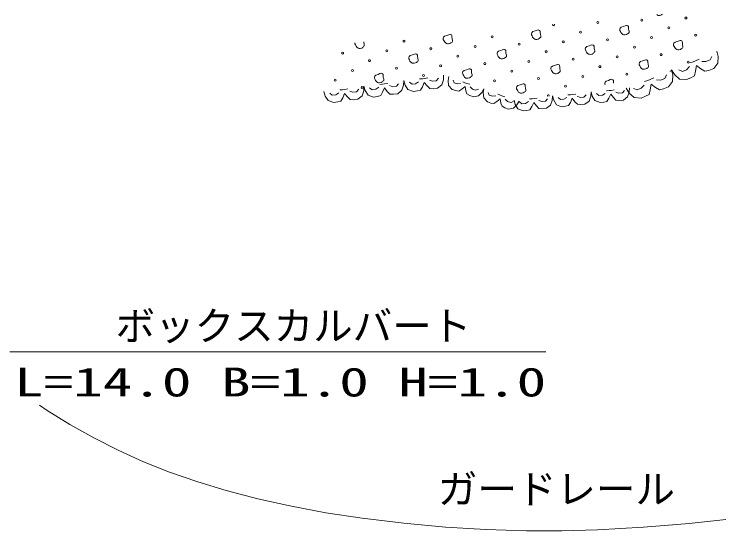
# Model space of a CAD drawing. Units: millimetres, scale not verified. Extents: x 69658 to 709658, y 3642 to 363642.
# Drawn here: x 175392 to 211058, y 287561 to 313700 of the extents above; entities that cross this region are included whole.
import ezdxf
from ezdxf.enums import TextEntityAlignment as Align

# ---------------------------------------------------------------- set-up
doc = ezdxf.new("R2010")
doc.units = ezdxf.units.MM
doc.header["$LTSCALE"] = 1000
doc.layers.add('S-BGD', color=1, linetype='Continuous', lineweight=13)
doc.layers.add('S-BGD-HTXT', color=6, linetype='Continuous', lineweight=13)
doc.styles.add('ＭＳ ゴシック', font='')
doc.styles.get('ＭＳ ゴシック').set_extended_font_data('MS Gothic')

msp = doc.modelspace()

# ---------------------------------------------------------------- linework, layer by layer
at = {"layer": 'S-BGD'}
for p, q in [((207945, 313647), (207910, 313673)), ((207991, 313634), (207945, 313647)), ((208048, 313632), (207991, 313634)), ((208124, 313650), (208048, 313632)), ((208173, 313682), (208124, 313650)), ((208198, 313700), (208173, 313682)), ((201589, 312759), (201647, 312813)), ((201647, 312813), (201760, 312848)), ((201760, 312848), (201854, 312883)), ((201854, 312883), (201908, 312900)), ((201908, 312900), (201947, 312894)), ((201947, 312894), (201985, 312878)), ((201985, 312878), (202015, 312842)), ((202015, 312842), (202017, 312760)), ((206040, 312931), (206055, 312987)), ((206042, 312877), (206040, 312931)), ((206071, 312820), (206042, 312877)), ((206055, 312987), (206113, 313041)), ((206099, 312766), (206071, 312820)), ((206113, 313041), (206227, 313075)), ((206227, 313075), (206321, 313110)), ((206321, 313110), (206375, 313127)), ((206375, 313127), (206413, 313121)), ((206413, 313121), (206451, 313105)), ((206451, 313105), (206482, 313069)), ((206482, 313069), (206484, 312987)), ((206484, 312987), (206489, 312928)), ((206489, 312928), (206499, 312883)), ((206499, 312883), (206514, 312841)), ((206514, 312841), (206513, 312796)), ((197107, 312477), (197123, 312532)), ((197109, 312423), (197107, 312477)), ((197123, 312532), (197180, 312586)), ((197180, 312586), (197294, 312621)), ((197294, 312621), (197388, 312656)), ((197388, 312656), (197442, 312673)), ((197442, 312673), (197480, 312666)), ((197480, 312666), (197519, 312651)), ((197519, 312651), (197549, 312615)), ((197549, 312615), (197551, 312533)), ((197551, 312533), (197557, 312474)), ((197557, 312474), (197566, 312429)), ((201574, 312704), (201589, 312759)), ((201575, 312650), (201574, 312704)), ((201605, 312593), (201575, 312650)), ((201633, 312538), (201605, 312593)), ((201675, 312484), (201633, 312538)), ((201738, 312435), (201675, 312484)), ((201965, 312471), (201916, 312439)), ((201995, 312492), (201965, 312471)), ((202023, 312513), (201995, 312492)), ((202017, 312760), (202023, 312701)), ((202023, 312701), (202032, 312656)), ((202043, 312541), (202023, 312513)), ((202032, 312656), (202048, 312614)), ((202047, 312569), (202043, 312541)), ((202048, 312614), (202047, 312569)), ((206141, 312711), (206099, 312766)), ((206204, 312662), (206141, 312711)), ((206250, 312650), (206204, 312662)), ((206306, 312648), (206250, 312650)), ((206383, 312666), (206306, 312648)), ((206432, 312698), (206383, 312666)), ((206461, 312719), (206432, 312698)), ((206489, 312740), (206461, 312719)), ((206510, 312768), (206489, 312740)), ((206513, 312796), (206510, 312768)), ((192643, 312196), (192641, 312250)), ((192672, 312139), (192643, 312196)), ((192700, 312084), (192672, 312139)), ((193086, 312292), (193090, 312247)), ((193090, 312247), (193100, 312202)), ((193111, 312087), (193090, 312059)), ((193100, 312202), (193115, 312160)), ((193114, 312114), (193111, 312087)), ((193115, 312160), (193114, 312114)), ((197139, 312366), (197109, 312423)), ((197166, 312311), (197139, 312366)), ((197208, 312257), (197166, 312311)), ((197271, 312208), (197208, 312257)), ((197317, 312195), (197271, 312208)), ((197374, 312194), (197317, 312195)), ((197450, 312212), (197374, 312194)), ((197499, 312244), (197450, 312212)), ((197528, 312265), (197499, 312244)), ((197556, 312286), (197528, 312265)), ((197577, 312314), (197556, 312286)), ((197566, 312429), (197582, 312387)), ((197581, 312341), (197577, 312314)), ((197582, 312387), (197581, 312341)), ((201783, 312423), (201738, 312435)), ((201840, 312421), (201783, 312423)), ((201916, 312439), (201840, 312421)), ((204372, 312056), (204485, 312091)), ((204485, 312091), (204579, 312126)), ((204579, 312126), (204634, 312143)), ((204634, 312143), (204672, 312137)), ((204672, 312137), (204710, 312121)), ((204710, 312121), (204741, 312085)), ((208765, 312174), (208781, 312230)), ((208767, 312120), (208765, 312174)), ((208797, 312063), (208767, 312120)), ((208781, 312230), (208838, 312284)), ((208838, 312284), (208952, 312318)), ((208952, 312318), (209046, 312353)), ((209046, 312353), (209100, 312370)), ((209100, 312370), (209138, 312364)), ((209138, 312364), (209177, 312348)), ((209177, 312348), (209207, 312312)), ((209207, 312312), (209209, 312230)), ((209209, 312230), (209215, 312171)), ((209215, 312171), (209224, 312126)), ((209224, 312126), (209240, 312084)), ((192742, 312030), (192700, 312084)), ((192805, 311981), (192742, 312030)), ((192851, 311968), (192805, 311981)), ((192907, 311967), (192851, 311968)), ((192984, 311985), (192907, 311967)), ((193033, 312016), (192984, 311985)), ((193062, 312038), (193033, 312016)), ((193090, 312059), (193062, 312038)), ((199832, 311720), (199848, 311775)), ((199848, 311775), (199906, 311829)), ((199906, 311829), (200019, 311864)), ((200019, 311864), (200113, 311899)), ((200113, 311899), (200167, 311916)), ((200167, 311916), (200205, 311909)), ((200205, 311909), (200244, 311894)), ((200244, 311894), (200274, 311858)), ((200274, 311858), (200276, 311776)), ((200276, 311776), (200282, 311717)), ((204299, 311947), (204314, 312002)), ((204301, 311893), (204299, 311947)), ((204330, 311836), (204301, 311893)), ((204314, 312002), (204372, 312056)), ((204358, 311781), (204330, 311836)), ((204400, 311727), (204358, 311781)), ((204720, 311735), (204691, 311714)), ((204748, 311756), (204720, 311735)), ((204741, 312085), (204742, 312003)), ((204742, 312003), (204748, 311944)), ((204748, 311944), (204758, 311899)), ((204769, 311784), (204748, 311756)), ((204758, 311899), (204773, 311857)), ((204772, 311812), (204769, 311784)), ((204773, 311857), (204772, 311812)), ((208824, 312009), (208797, 312063)), ((208866, 311954), (208824, 312009)), ((208929, 311905), (208866, 311954)), ((208975, 311893), (208929, 311905)), ((209032, 311891), (208975, 311893)), ((209108, 311909), (209032, 311891)), ((209157, 311941), (209108, 311909)), ((209186, 311962), (209157, 311941)), ((209214, 311983), (209186, 311962)), ((209235, 312011), (209214, 311983)), ((209239, 312039), (209235, 312011)), ((209240, 312084), (209239, 312039)), ((210962, 311825), (211028, 311551)), ((195366, 311493), (195381, 311548)), ((195368, 311439), (195366, 311493)), ((195397, 311382), (195368, 311439)), ((195381, 311548), (195439, 311602)), ((195425, 311327), (195397, 311382)), ((195439, 311602), (195553, 311637)), ((195553, 311637), (195647, 311672)), ((195647, 311672), (195701, 311689)), ((195701, 311689), (195739, 311682)), ((195739, 311682), (195778, 311667)), ((195778, 311667), (195808, 311631)), ((195808, 311631), (195810, 311549)), ((195810, 311549), (195815, 311490)), ((195815, 311490), (195825, 311445)), ((195825, 311445), (195840, 311403)), ((195840, 311403), (195840, 311357)), ((199834, 311666), (199832, 311720)), ((199864, 311609), (199834, 311666)), ((199891, 311554), (199864, 311609)), ((199933, 311500), (199891, 311554)), ((199996, 311451), (199933, 311500)), ((200042, 311438), (199996, 311451)), ((200099, 311437), (200042, 311438)), ((200175, 311455), (200099, 311437)), ((200224, 311487), (200175, 311455)), ((200254, 311508), (200224, 311487)), ((200281, 311529), (200254, 311508)), ((200302, 311557), (200281, 311529)), ((200282, 311717), (200291, 311672)), ((200291, 311672), (200307, 311630)), ((200306, 311584), (200302, 311557)), ((200307, 311630), (200306, 311584)), ((204463, 311678), (204400, 311727)), ((204509, 311666), (204463, 311678)), ((204565, 311664), (204509, 311666)), ((204642, 311682), (204565, 311664)), ((204691, 311714), (204642, 311682)), ((207305, 311369), (207359, 311386)), ((207359, 311386), (207397, 311380)), ((207397, 311380), (207436, 311364)), ((209871, 311332), (210058, 311415)), ((210402, 311295), (210614, 311382)), ((210614, 311382), (210709, 311561)), ((211028, 311551), (211000, 311225)), ((195467, 311273), (195425, 311327)), ((195530, 311224), (195467, 311273)), ((195576, 311211), (195530, 311224)), ((195633, 311210), (195576, 311211)), ((195709, 311228), (195633, 311210)), ((195758, 311259), (195709, 311228)), ((195787, 311281), (195758, 311259)), ((195815, 311302), (195787, 311281)), ((195836, 311330), (195815, 311302)), ((195840, 311357), (195836, 311330)), ((202558, 310963), (202573, 311018)), ((202573, 311018), (202631, 311072)), ((202631, 311072), (202744, 311107)), ((202744, 311107), (202838, 311142)), ((202838, 311142), (202892, 311159)), ((202892, 311159), (202931, 311152)), ((202931, 311152), (202969, 311137)), ((202969, 311137), (202999, 311101)), ((202999, 311101), (203001, 311019)), ((203001, 311019), (203007, 310960)), ((207024, 311190), (207039, 311245)), ((207026, 311136), (207024, 311190)), ((207055, 311079), (207026, 311136)), ((207039, 311245), (207097, 311299)), ((207083, 311024), (207055, 311079)), ((207125, 310970), (207083, 311024)), ((207097, 311299), (207211, 311334)), ((207211, 311334), (207305, 311369)), ((207436, 311364), (207466, 311328)), ((207466, 311328), (207468, 311246)), ((207468, 311246), (207473, 311187)), ((207473, 311187), (207483, 311142)), ((207494, 311027), (207473, 310999)), ((207483, 311142), (207498, 311100)), ((207498, 311055), (207494, 311027)), ((207498, 311100), (207498, 311055)), ((209423, 310888), (209572, 311049)), ((209591, 311231), (209751, 311283)), ((209751, 311283), (209871, 311332)), ((209920, 311098), (209876, 310812)), ((210149, 310930), (209920, 311098)), ((210195, 311310), (210402, 311295)), ((211000, 311225), (210802, 310956)), ((193812, 310653), (193906, 310688)), ((193906, 310688), (193960, 310705)), ((193960, 310705), (193998, 310698)), ((193998, 310698), (194036, 310682)), ((194036, 310682), (194067, 310647)), ((198091, 310736), (198107, 310791)), ((198093, 310682), (198091, 310736)), ((198123, 310625), (198093, 310682)), ((198107, 310791), (198164, 310845)), ((198164, 310845), (198278, 310880)), ((198278, 310880), (198372, 310915)), ((198372, 310915), (198426, 310932)), ((198426, 310932), (198464, 310925)), ((198464, 310925), (198503, 310910)), ((198503, 310910), (198533, 310874)), ((198533, 310874), (198535, 310792)), ((198535, 310792), (198541, 310733)), ((198541, 310733), (198550, 310687)), ((198550, 310687), (198566, 310646)), ((202560, 310909), (202558, 310963)), ((202589, 310852), (202560, 310909)), ((202617, 310797), (202589, 310852)), ((202659, 310743), (202617, 310797)), ((202722, 310694), (202659, 310743)), ((202767, 310681), (202722, 310694)), ((202824, 310680), (202767, 310681)), ((202900, 310698), (202824, 310680)), ((202949, 310730), (202900, 310698)), ((202979, 310751), (202949, 310730)), ((203007, 310772), (202979, 310751)), ((203007, 310960), (203016, 310915)), ((203027, 310800), (203007, 310772)), ((203016, 310915), (203032, 310873)), ((203031, 310827), (203027, 310800)), ((203032, 310873), (203031, 310827)), ((207188, 310921), (207125, 310970)), ((207234, 310909), (207188, 310921)), ((207291, 310907), (207234, 310909)), ((207367, 310925), (207291, 310907)), ((207416, 310957), (207367, 310925)), ((207445, 310978), (207416, 310957)), ((207473, 310999), (207445, 310978)), ((208812, 310645), (208667, 310886)), ((208667, 310886), (208732, 310612)), ((209036, 310883), (209217, 310803)), ((209217, 310803), (209423, 310888)), ((209876, 310812), (209817, 310580)), ((210344, 310815), (210149, 310930)), ((210555, 310855), (210344, 310815)), ((210802, 310956), (210555, 310855)), ((193625, 310509), (193640, 310564)), ((193627, 310455), (193625, 310509)), ((193656, 310397), (193627, 310455)), ((193640, 310564), (193698, 310618)), ((193684, 310343), (193656, 310397)), ((193726, 310289), (193684, 310343)), ((193698, 310618), (193812, 310653)), ((194074, 310318), (194046, 310297)), ((194067, 310647), (194069, 310565)), ((194069, 310565), (194074, 310506)), ((194074, 310506), (194084, 310460)), ((194095, 310346), (194074, 310318)), ((194084, 310460), (194099, 310418)), ((194098, 310373), (194095, 310346)), ((194099, 310418), (194098, 310373)), ((195108, 310334), (195104, 310102)), ((195175, 310112), (195108, 310334)), ((195913, 310419), (196051, 310428)), ((196051, 310428), (196157, 310443)), ((196157, 310443), (196322, 310471)), ((196410, 310359), (196572, 310305)), ((196572, 310305), (196758, 310330)), ((196758, 310330), (196870, 310454)), ((197121, 310381), (197033, 310127)), ((197125, 310612), (197121, 310381)), ((197356, 310340), (197395, 310550)), ((197381, 310086), (197356, 310340)), ((197603, 310362), (197665, 310226)), ((198150, 310570), (198123, 310625)), ((198192, 310516), (198150, 310570)), ((198255, 310467), (198192, 310516)), ((198301, 310454), (198255, 310467)), ((198358, 310453), (198301, 310454)), ((198434, 310471), (198358, 310453)), ((198483, 310502), (198434, 310471)), ((198512, 310524), (198483, 310502)), ((198540, 310545), (198512, 310524)), ((198561, 310573), (198540, 310545)), ((198565, 310600), (198561, 310573)), ((198566, 310646), (198565, 310600)), ((205298, 310261), (205356, 310315)), ((205356, 310315), (205469, 310350)), ((205469, 310350), (205564, 310385)), ((205564, 310385), (205618, 310402)), ((205618, 310402), (205656, 310395)), ((205656, 310395), (205694, 310380)), ((205694, 310380), (205725, 310344)), ((205725, 310344), (205726, 310262)), ((207295, 310292), (207455, 310344)), ((207455, 310344), (207575, 310393)), ((207575, 310393), (207762, 310476)), ((207899, 310371), (208107, 310356)), ((208107, 310356), (208319, 310443)), ((208319, 310443), (208413, 310622)), ((208732, 310612), (208705, 310286)), ((209059, 310417), (208812, 310645)), ((209413, 310388), (209059, 310417)), ((209643, 310482), (209413, 310388)), ((209817, 310580), (209643, 310482)), ((193091, 310056), (193087, 309824)), ((193157, 309834), (193091, 310056)), ((193384, 309978), (193511, 309877)), ((193692, 309902), (193843, 310000)), ((193789, 310240), (193726, 310289)), ((193835, 310227), (193789, 310240)), ((193891, 310226), (193835, 310227)), ((193968, 310244), (193891, 310226)), ((193896, 310141), (194034, 310150)), ((194017, 310275), (193968, 310244)), ((194046, 310297), (194017, 310275)), ((194034, 310150), (194139, 310165)), ((194131, 309968), (194037, 309750)), ((194279, 309788), (194131, 309968)), ((194139, 310165), (194305, 310193)), ((194392, 310081), (194554, 310026)), ((194554, 310026), (194741, 310052)), ((194741, 310052), (194852, 310175)), ((195104, 310102), (195016, 309849)), ((195325, 309881), (195175, 310112)), ((195401, 310256), (195528, 310156)), ((195528, 310156), (195710, 310181)), ((195710, 310181), (195861, 310279)), ((196055, 310028), (195960, 309855)), ((196148, 310246), (196055, 310028)), ((196296, 310066), (196148, 310246)), ((196427, 309935), (196296, 310066)), ((196820, 309954), (196604, 309924)), ((197033, 310127), (196820, 309954)), ((197566, 309891), (197381, 310086)), ((197665, 310226), (197824, 310169)), ((197824, 310169), (197990, 310186)), ((198212, 310038), (198042, 309898)), ((198092, 310279), (198209, 310228)), ((198209, 310228), (198302, 310195)), ((198257, 309827), (198212, 310038)), ((198302, 310195), (198450, 310148)), ((198474, 310020), (198584, 309906)), ((200817, 309979), (200832, 310034)), ((200818, 309925), (200817, 309979)), ((200832, 310034), (200890, 310088)), ((200890, 310088), (201003, 310123)), ((201003, 310123), (201097, 310158)), ((201097, 310158), (201151, 310175)), ((201151, 310175), (201190, 310168)), ((201190, 310168), (201228, 310152)), ((201228, 310152), (201258, 310117)), ((201258, 310117), (201260, 310035)), ((201260, 310035), (201266, 309976)), ((201266, 309976), (201275, 309930)), ((205283, 310206), (205298, 310261)), ((205285, 310152), (205283, 310206)), ((205301, 310120), (205285, 310152)), ((205726, 310262), (205732, 310208)), ((206517, 309705), (206371, 309947)), ((206536, 309976), (206525, 309753)), ((206921, 309864), (207128, 309949)), ((207128, 309949), (207276, 310110)), ((207624, 310159), (207581, 309873)), ((207854, 309991), (207624, 310159)), ((208048, 309876), (207854, 309991)), ((208506, 310017), (208260, 309916)), ((208705, 310286), (208506, 310017)), ((191140, 309556), (191073, 309778)), ((191367, 309700), (191494, 309599)), ((191494, 309599), (191675, 309624)), ((191675, 309624), (191826, 309722)), ((191879, 309863), (192016, 309872)), ((192016, 309872), (192122, 309886)), ((192113, 309690), (192020, 309471)), ((192261, 309510), (192113, 309690)), ((192122, 309886), (192288, 309914)), ((192375, 309803), (192537, 309748)), ((192537, 309748), (192723, 309774)), ((192723, 309774), (192835, 309897)), ((193087, 309824), (192998, 309570)), ((193307, 309603), (193157, 309834)), ((193583, 309507), (193307, 309603)), ((193511, 309877), (193692, 309902)), ((194037, 309750), (193943, 309577)), ((194410, 309657), (194279, 309788)), ((194586, 309645), (194410, 309657)), ((194803, 309675), (194586, 309645)), ((195016, 309849), (194803, 309675)), ((195600, 309785), (195325, 309881)), ((195802, 309813), (195600, 309785)), ((195960, 309855), (195802, 309813)), ((196604, 309924), (196427, 309935)), ((197744, 309829), (197566, 309891)), ((197892, 309796), (197744, 309829)), ((198042, 309898), (197892, 309796)), ((198309, 309664), (198257, 309827)), ((198449, 309580), (198309, 309664)), ((198584, 309906), (198748, 309848)), ((198748, 309848), (198892, 309902)), ((199067, 309735), (198887, 309565)), ((199169, 309924), (199067, 309735)), ((199130, 309714), (199169, 309924)), ((199155, 309460), (199130, 309714)), ((199377, 309736), (199438, 309600)), ((199438, 309600), (199598, 309543)), ((199866, 309653), (199983, 309602)), ((199983, 309602), (200076, 309569)), ((200848, 309868), (200818, 309925)), ((200876, 309813), (200848, 309868)), ((200918, 309759), (200876, 309813)), ((200981, 309710), (200918, 309759)), ((201026, 309697), (200981, 309710)), ((201083, 309696), (201026, 309697)), ((201159, 309714), (201083, 309696)), ((201208, 309745), (201159, 309714)), ((201238, 309767), (201208, 309745)), ((201266, 309788), (201238, 309767)), ((201286, 309816), (201266, 309788)), ((201275, 309930), (201291, 309889)), ((201290, 309843), (201286, 309816)), ((201291, 309889), (201290, 309843)), ((203417, 309617), (203549, 309622)), ((203549, 309622), (203652, 309633)), ((203652, 309633), (203812, 309655)), ((204227, 309507), (204337, 309622)), ((204588, 309768), (204577, 309545)), ((204645, 309552), (204588, 309768)), ((204868, 309684), (204987, 309584)), ((204987, 309584), (205162, 309602)), ((205162, 309602), (205310, 309692)), ((205365, 309826), (205497, 309830)), ((205585, 309653), (205489, 309445)), ((205497, 309830), (205599, 309841)), ((205722, 309475), (205585, 309653)), ((205599, 309841), (205760, 309864)), ((205840, 309754), (205994, 309697)), ((205994, 309697), (206174, 309716)), ((206174, 309716), (206285, 309831)), ((206525, 309753), (206433, 309512)), ((206764, 309478), (206517, 309705)), ((206741, 309944), (206921, 309864)), ((207521, 309641), (207347, 309543)), ((207581, 309873), (207521, 309641)), ((208260, 309916), (208048, 309876)), ((191290, 309324), (191140, 309556)), ((191565, 309229), (191290, 309324)), ((191767, 309257), (191565, 309229)), ((191926, 309299), (191767, 309257)), ((192020, 309471), (191926, 309299)), ((192393, 309379), (192261, 309510)), ((192569, 309367), (192393, 309379)), ((192786, 309397), (192569, 309367)), ((192998, 309570), (192786, 309397)), ((193784, 309535), (193583, 309507)), ((193943, 309577), (193784, 309535)), ((198640, 309512), (198449, 309580)), ((198887, 309565), (198640, 309512)), ((199340, 309265), (199155, 309460)), ((199518, 309203), (199340, 309265)), ((199598, 309543), (199763, 309560)), ((199816, 309272), (199666, 309170)), ((199985, 309411), (199816, 309272)), ((200031, 309201), (199985, 309411)), ((200076, 309569), (200224, 309522)), ((200248, 309393), (200358, 309280)), ((200358, 309280), (200522, 309222)), ((200522, 309222), (200666, 309276)), ((200750, 309135), (200692, 309350)), ((200943, 309298), (200841, 309109)), ((200972, 309267), (201091, 309166)), ((201267, 309185), (201415, 309275)), ((201469, 309409), (201602, 309413)), ((201690, 309235), (201594, 309028)), ((201602, 309413), (201704, 309424)), ((201827, 309058), (201690, 309235)), ((201704, 309424), (201864, 309446)), ((201945, 309337), (202099, 309279)), ((202099, 309279), (202279, 309299)), ((202279, 309299), (202390, 309414)), ((202629, 309336), (202537, 309095)), ((202640, 309559), (202629, 309336)), ((202698, 309343), (202640, 309559)), ((202835, 309117), (202698, 309343)), ((202920, 309476), (203039, 309375)), ((203039, 309375), (203214, 309394)), ((203214, 309394), (203362, 309484)), ((203541, 309237), (203446, 309074)), ((203637, 309444), (203541, 309237)), ((203775, 309267), (203637, 309444)), ((203897, 309137), (203775, 309267)), ((203893, 309545), (204046, 309488)), ((204046, 309488), (204227, 309507)), ((204485, 309303), (204276, 309143)), ((204577, 309545), (204485, 309303)), ((204783, 309325), (204645, 309552)), ((205045, 309225), (204783, 309325)), ((205240, 309246), (205045, 309225)), ((205393, 309283), (205240, 309246)), ((205489, 309445), (205393, 309283)), ((205845, 309346), (205722, 309475)), ((206014, 309329), (205845, 309346)), ((206223, 309352), (206014, 309329)), ((206433, 309512), (206223, 309352)), ((207118, 309449), (206764, 309478)), ((207347, 309543), (207118, 309449)), ((199666, 309170), (199518, 309203)), ((200083, 309038), (200031, 309201)), ((200223, 308954), (200083, 309038)), ((200413, 308886), (200223, 308954)), ((200661, 308939), (200413, 308886)), ((200841, 309109), (200661, 308939)), ((200887, 308908), (200750, 309135)), ((201149, 308808), (200887, 308908)), ((201091, 309166), (201267, 309185)), ((201594, 309028), (201498, 308865)), ((201949, 308928), (201827, 309058)), ((202118, 308912), (201949, 308928)), ((202328, 308934), (202118, 308912)), ((202537, 309095), (202328, 308934)), ((203097, 309017), (202835, 309117)), ((203292, 309038), (203097, 309017)), ((203446, 309074), (203292, 309038)), ((204066, 309121), (203897, 309137)), ((204276, 309143), (204066, 309121)), ((201344, 308829), (201149, 308808)), ((201498, 308865), (201344, 308829))]:
    msp.add_line(p, q, dxfattribs=at)
for centre in [(209392, 313503), (204926, 313276), (207159, 313389), (204055, 312784), (208522, 313011), (199589, 312556), (205418, 312405), (207651, 312519), (209884, 312632), (195123, 312329), (198718, 312064), (200952, 312178), (203185, 312291), (192019, 311724), (194252, 311837), (196485, 311951), (202314, 311799), (206781, 312027), (193382, 311345), (197848, 311572), (203677, 311421), (205910, 311534), (208143, 311648), (194744, 310967), (196977, 311080), (199211, 311194), (201444, 311307), (205040, 311042), (209506, 311270), (192511, 310853), (200573, 310815), (206402, 310664), (191640, 310361), (196107, 310588), (199703, 310323), (201936, 310437), (204169, 310550), (203298, 310058)]:
    msp.add_circle(centre, 49.8, dxfattribs=at)
for centre, start, end in [((202693, 313162), 155.1658, 35.4857), ((208635, 310777), 36.827, 166.1828), ((193003, 309983), 297.8301, 256.7816), ((202428, 309566), 334.5167, 228.493)]:
    msp.add_arc(centre, 49.8, start, end, dxfattribs=at)
at = {"layer": 'S-BGD-HTXT'}
for p, q in [((175182, 296622), (202298, 296622)), ((176684, 293919), (177073, 293653)), ((177073, 293653), (178214, 292945)), ((178214, 292945), (179420, 292267)), ((179420, 292267), (180655, 291643)), ((180655, 291643), (181942, 291060)), ((181942, 291060), (183262, 290528)), ((183262, 290528), (184682, 290036)), ((184682, 290036), (186120, 289601)), ((186120, 289601), (187718, 289184)), ((187718, 289184), (189341, 288823)), ((189341, 288823), (191163, 288482)), ((191163, 288482), (193007, 288199)), ((193007, 288199), (195109, 287949)), ((209558, 287940), (212262, 288231)), ((195109, 287949), (197223, 287758)), ((207237, 287748), (209558, 287940)), ((197223, 287758), (199268, 287633)), ((199268, 287633), (201324, 287567)), ((201324, 287567), (203110, 287561)), ((203110, 287561), (204911, 287615)), ((204911, 287615), (207237, 287748))]:
    msp.add_line(p, q, dxfattribs=at)

# ---------------------------------------------------------------- texts
at = {"layer": 'S-BGD-HTXT', "style": 'ＭＳ ゴシック'}
for s, p in [('ボックスカルバート', (180529, 296759)), ('ガードレール', (196837, 288506))]:
    msp.add_text(s, height=1466, dxfattribs=at).set_placement(p, align=Align.BOTTOM_LEFT)
at = {"layer": 'S-BGD-HTXT', "style": 'ＭＳ ゴシック', "width": 1.5}
msp.add_text('L=14.0 B=1.0 H=1.0', height=1466, dxfattribs=at).set_placement((175391, 293919), align=Align.BOTTOM_LEFT)

doc.saveas('drawing.dxf')
